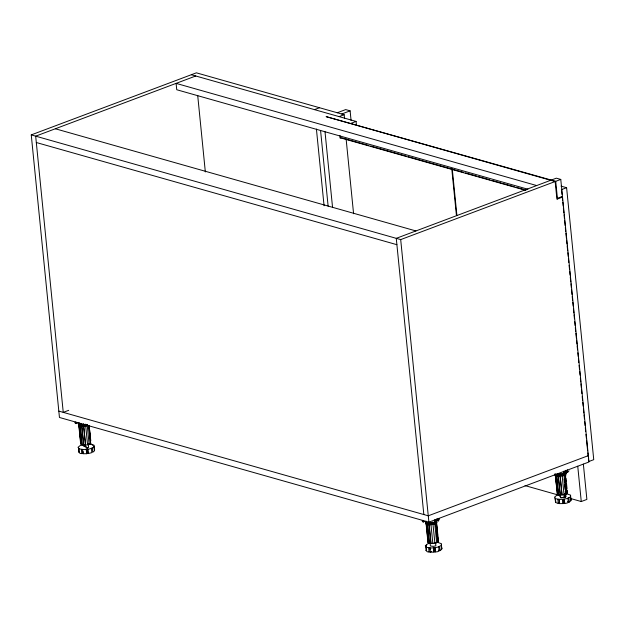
<?xml version="1.0" encoding="UTF-8"?>
<svg xmlns="http://www.w3.org/2000/svg" width="625" height="625" viewBox="0 0 625 625"><rect width="100%" height="100%" fill="white"/><g stroke="black" fill="none" stroke-linecap="round" stroke-linejoin="round"><path stroke-width="0.94" d="M94.648 449.711L94.516 450.414L94.109 446.359M441.93 548.117L441.789 548.828L441.391 544.773L441.703 549.297L440.102 550.633L438.312 550.234M555.758 500.891L555.5 502.219L555.094 498.156L555.898 502.625L558.266 503.461L559.633 502.672L559.305 499.422M571.109 499.563L570.977 500.273L570.57 496.219L570.883 500.742L569.281 502.078L567.5 501.68M434.5 521.5L437.023 520.523L438.453 520.906L439.633 518.633M78.898 422.641L78.688 424.125L79.227 423.43M81 443.719L81.188 443.062M87.234 425.391L89.133 444.352L90.664 443.75L90.852 443.094M426.508 521.836L426.242 523.18L427.273 523.672L430.898 523.938L434.734 523.164L436.695 542.805L430.867 543.578L428.766 522.492M436.055 523.195L436.586 522.5M426.094 521.742L428.203 542.82L428.469 541.477M436.695 542.805L438.484 541.461L436.375 520.383M563.492 473.125L563.633 474.57L565.172 473.969L565.352 473.312M565.312 491.359L565.594 494.203L567.133 493.602L567.312 492.953M563.68 472.945L566.211 471.969L567.633 472.352L569.016 470.805M426.164 545.391L426.734 544.914M78.438 451.742L79.031 452.359L78.633 448.305L79.43 452.766L80.031 453.383L81.805 453.609L83.172 452.812L83.008 451.188M425.719 550.156L426.312 550.773L425.914 546.711L426.711 551.18L427.312 551.789L429.086 552.016L430.453 551.227M429.086 552.016L428.68 547.961L429.852 548.109L430.258 552.172L431.625 551.375M78.961 424.773L81.625 425.523L85.617 425.141L87.578 444.781L89.414 444.391M81.906 426.094L85 425.906M78.742 422.609L80.922 444.406L83.586 445.164L81.484 424.086M436.32 521.852L435.898 521.227L436.523 521.82L434.734 523.164M558.164 473.828L560.266 494.906L558.414 494.758L557.383 494.266L555.422 474.625L560.086 475.383L563.633 474.57M558.375 475.945L560.102 475.945M428.203 542.82L431.086 543.469L429.188 524.5L426.305 523.859L426.391 523.164L427.148 530.75M557.945 473.938L560.266 494.906M81.945 426.344L83.305 425.656M74.945 422.258A8.852 2.867 -5.7 0 0 75.93 423.625L77.492 423.023L79.023 423.438M422.227 520.672A8.852 2.867 -5.7 0 0 423.211 522.039L424.773 521.438L426.305 521.844M423.836 514.547L396.266 238.336L556.336 178.172L560.773 179.422L588.977 461.992L428.898 522.164L59.453 417.469L31.25 134.898L196.383 72.828L344.156 114.711L344.547 118.594M195.758 75.984L35.68 136.156L63.25 412.367L68.711 410.313M314.477 109.633L319.531 107.727M337.266 112.758L345.688 109.586L350.117 110.844L351.086 120.555M341.695 114.008L350.117 110.844M339.102 116.609L344.156 114.711M350.461 123.531L356.078 121.422L356.445 125.055M31.25 134.898L400.695 239.594L560.773 179.422M588.406 458.656L588.695 461.57L593.75 459.672L566.602 187.695L561.547 189.602L562.031 194.453M557.414 198.305L562.469 196.406M562.531 197.086L556.922 199.195L555.156 181.539L326.102 116.625L555.719 181.328L557.477 198.984M588.344 455.641L428.266 515.805L58.82 411.109M570.953 498.617L581.266 501.539L586.883 499.43L583.359 464.109M87.484 444.297L88.25 444.062L88.586 447.445L86.953 447.852L83.938 446.125L83.156 444.844M84.703 445.891L83.938 446.125L81.695 423.977M559.797 496.266L560.766 497.773L565.656 497.023L566.18 496.109L564.586 493.687M85.664 425.25L87.453 424.758M85.734 425.93L87.516 425.43M563.773 473.172L565.875 494.25L564.086 494.75L562 494.906L559.891 473.828M83.656 444.602L80.273 445.453L78 447.352L79.594 448.984L84.305 449.594L89.938 448.883L93.844 447.195L94.211 445.312L90.852 444.125L88.102 444.148M559.273 494.672L556.734 495.312L554.461 497.211L556.055 498.844L560.773 499.445L566.398 498.742L570.312 497.055L570.672 495.172L567.312 493.977L565.484 494M430.094 543.227L427.555 543.867L425.281 545.766L426.875 547.398L431.586 548L437.219 547.297L441.125 545.609L441.492 543.727L438.133 542.539L436.297 542.555M79.312 424.727L78.758 424.805L80.648 443.766M79.023 425.445L79.664 428.242M83.43 423.969L85.531 445.047L87.578 444.781M555.422 474.625L555.5 473.938M555.844 475.258L556.523 475.797M567.047 492.305L567.203 490.367M557.383 494.266L555.219 474.656M437.836 537.023L437.859 540.859L438.484 541.461M86.422 451.32L86.18 448.883L86.453 449.664L87.859 449.484L88.258 453.547L91.844 452.641L91.438 448.586L92.414 448.164L92.82 452.227L94.422 450.883L94.016 446.828M88.258 453.547L87.984 452.766L86.586 452.945L86.859 453.719L82.977 453.758L82.57 449.703L81.398 449.547L81.805 453.609M562.805 500.367L563.055 502.797L564.453 502.625L564.727 503.398L566.836 503.133L568.305 502.5L567.906 498.445L568.875 498.023L569.281 502.078M433.547 548.109L433.867 551.352L435.266 551.18L435.539 551.953L437.656 551.688L439.125 551.055L438.719 547L439.695 546.578L440.102 550.633M564.727 503.398L564.32 499.344L562.922 499.516L563.32 503.578L559.438 503.617L559.031 499.555L557.859 499.406L558.266 503.461M430.258 552.172L434.141 552.133L433.734 548.078L435.141 547.898L435.539 551.953M83.586 445.164L85.578 445.164L83.477 424.078M560.055 495.023L562.047 495.016L559.938 473.938M429.641 524.609L434.516 523.797M555.469 474.312L564.266 473.656L564.016 471.117M563.703 475.242L562.148 475.672M191.328 74.734L356.078 121.422M560.992 186.109L566.602 187.695M536.68 185.555L176.102 83.375L176.734 89.734L527.922 189.25M341.562 137.797L368.789 145.516M370.664 146.047L406.336 156.156M408.219 156.688L463.602 172.383M465.484 172.914L476.75 176.109M478.625 176.641L489.891 179.828M491.766 180.367L501.156 183.023M503.031 183.555L514.297 186.75M516.172 187.281L523.688 189.406M340.062 137.742L525.938 190.414M55.344 128.766L415.922 230.945M36.32 142.516L396.898 244.695M525.008 485.594L558.766 495.164M92.148 444.906L92.984 445.203M84.789 444.602L86.953 447.852M563.055 502.797L563.32 503.578M433.867 551.352L434.141 552.133M87.859 449.484L87.586 448.711L87.984 452.766M564.711 493.922L565.656 497.023L560.766 497.773L559.742 494.258M562.227 196.398L562.617 200.281M562.812 202.227L563.195 206.109M563.391 208.055L563.875 212.906M564.07 214.852L564.453 218.734M564.648 220.68L565.133 225.539M565.328 227.477L565.719 231.367M565.914 233.305L566.398 238.164M566.594 240.109L566.977 243.992M567.172 245.938L567.656 250.789M567.852 252.734L568.234 256.617M568.43 258.562L568.82 262.445M569.109 265.359L569.5 269.25M569.695 271.188L570.078 275.078M570.273 277.016L570.758 281.875M570.953 283.82L571.344 287.703M571.531 289.648L572.016 294.5M572.211 296.445L572.602 300.328M572.797 302.273L573.18 306.156M573.477 309.07L573.859 312.961M574.055 314.898L574.445 318.789M574.734 321.703L575.125 325.586M575.312 327.531L575.703 331.414M575.898 333.352L576.383 338.211M576.578 340.156L576.961 344.039M577.156 345.984L577.547 349.867M577.836 352.781L578.227 356.664M578.422 358.609L578.805 362.492M579.094 365.406L579.484 369.297M579.68 371.234L580.062 375.125M580.359 378.039L580.742 381.922M580.938 383.867L581.328 387.75M581.523 389.695L581.906 393.578M582.203 396.492L582.586 400.375M582.781 402.32L583.172 406.203M583.461 409.117L583.844 413.008M584.039 414.945L584.43 418.836M584.719 421.75L585.109 425.633M585.305 427.578L585.688 431.461M585.977 434.375L586.367 438.258M586.562 440.203L587.625 450.891M587.82 452.828L588.211 456.719M577.742 466.219L581.266 501.539M567.383 469.812L567.633 472.352M566.039 470.273L566.211 471.969M565.562 471.828L565.773 473.945L565.234 474.641L567.133 493.602M565.594 474.25L565.789 476.141M565.977 478.039L566.352 481.828M566.539 483.727L567.016 488.469M565.023 472.523L565.172 473.969M564.742 472.477L564.891 473.922M564.961 474.594L566.852 493.555M564.078 479.039L564.461 482.828M564.648 484.727L565.125 489.461M561.984 473.664L564.273 497.438M564.125 499.375L564.453 502.625M556.734 475.68L558.633 494.648M556.453 475.117L558.414 494.758M555.664 475.562L556.516 484.094M556.703 485.992L557.18 490.727M452.273 169.016L456.93 215.641M451.781 168.875L456.438 215.5M438.195 518.367L438.453 520.906M436.859 518.836L437.023 520.523M436.602 524.695L437.641 535.125M436.023 520.422L436.172 521.867M436.523 525.391L436.898 529.18M437.188 532.023L437.469 534.867M437.844 538.664L438.133 541.508M436.539 527.586L436.727 529.484M435.844 521.078L437.945 542.156M435.562 521.031L435.711 522.477M435.773 523.148L437.664 542.109M434.828 519.672L435.086 522.211L426.281 522.867L426.117 521.172M435.531 542.477L435.867 545.859L433.312 546.367L430.383 545.992L430.047 542.609M432.758 522.109L434.906 543.305M434.945 547.93L435.266 551.18M430.758 522.492L432.859 543.57M400.695 239.594L428.898 522.164M430.125 547.977L430.289 549.602M427.484 523.562L429.445 543.203M427.273 523.672L429.234 543.312M426.445 521.695L426.594 523.133M426.844 525.711L427.227 529.5M427.508 532.344L427.797 535.188M428.078 538.031L428.453 541.828M427.336 532.648L428.281 542.133M426.039 523.211L427.93 542.172M423.039 520.352L423.211 522.039M346.125 139.039L353.586 213.75M339.953 135.523L340.219 138.234M325.008 131.75L332.562 207.469M320.57 130.492L328.133 206.211M316.414 129.047L324.07 205.758M197.695 95.375L205.336 171.938M89.32 426.289L89.508 428.18M89.703 430.078L90.742 440.508M89.148 426.031L89.43 428.875M89.711 431.719L90 434.562M90.281 437.406L90.664 441.195M88.867 425.734L90.664 443.75M88.586 425.688L90.383 443.703M86.453 449.664L86.859 453.719M80.062 423.711L80.203 425.148M80.273 425.828L82.164 444.789M79.844 423.82L79.992 425.266M80.055 425.938L81.953 444.898M79.945 431.086L80.32 434.883M80.609 437.727L80.891 440.57M79.203 425.703L80.906 442.773M78.547 422.688L78.688 424.125M75.758 421.938L75.93 423.625M554.828 473.906L555.25 474.812A5.664 1.836 -5.7 0 0 562.656 475.117A5.664 1.836 -5.7 0 0 565.609 472.438M87.453 424.906A5.664 1.836 -5.7 0 1 78.781 424.961L78.367 424.055A5.664 1.836 -5.7 0 1 78.727 423.555M87.523 425.578A5.664 1.836 -5.7 0 1 81.281 426.297A5.664 1.836 -5.7 0 1 78.43 424.727M85.641 424.25A8.852 2.867 -5.7 0 1 79 424.453M566.078 473.539A5.664 1.836 -5.7 0 1 560.57 476.133A5.664 1.836 -5.7 0 1 554.898 474.586M435.742 521.32A5.664 1.836 -5.7 0 1 432.844 524.492A5.664 1.836 -5.7 0 1 425.711 523.141M435.672 520.641A5.664 1.836 -5.7 0 1 434.133 523.508A5.664 1.836 -5.7 0 1 426.062 523.367L425.648 522.461A5.664 1.836 -5.7 0 1 426.008 521.961"/></g></svg>
